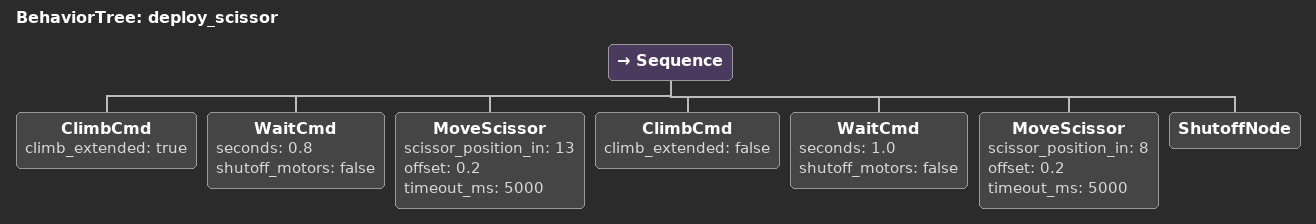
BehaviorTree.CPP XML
<?xml version="1.0" encoding="UTF-8"?>
<root BTCPP_format="4">
  <BehaviorTree ID="deploy_scissor">
    <Sequence>

      <ClimbCmd climb_extended="true"/>
      <WaitCmd seconds="0.8" shutoff_motors="false" />
      <MoveScissor scissor_position_in="13" offset="0.2" timeout_ms="5000"/>
      <ClimbCmd climb_extended="false"/>
      <WaitCmd seconds="1.0" shutoff_motors="false" />
      <MoveScissor scissor_position_in="8" offset="0.2" timeout_ms="5000"/>
      <ShutoffNode/>
    </Sequence>
  </BehaviorTree>

</root>
